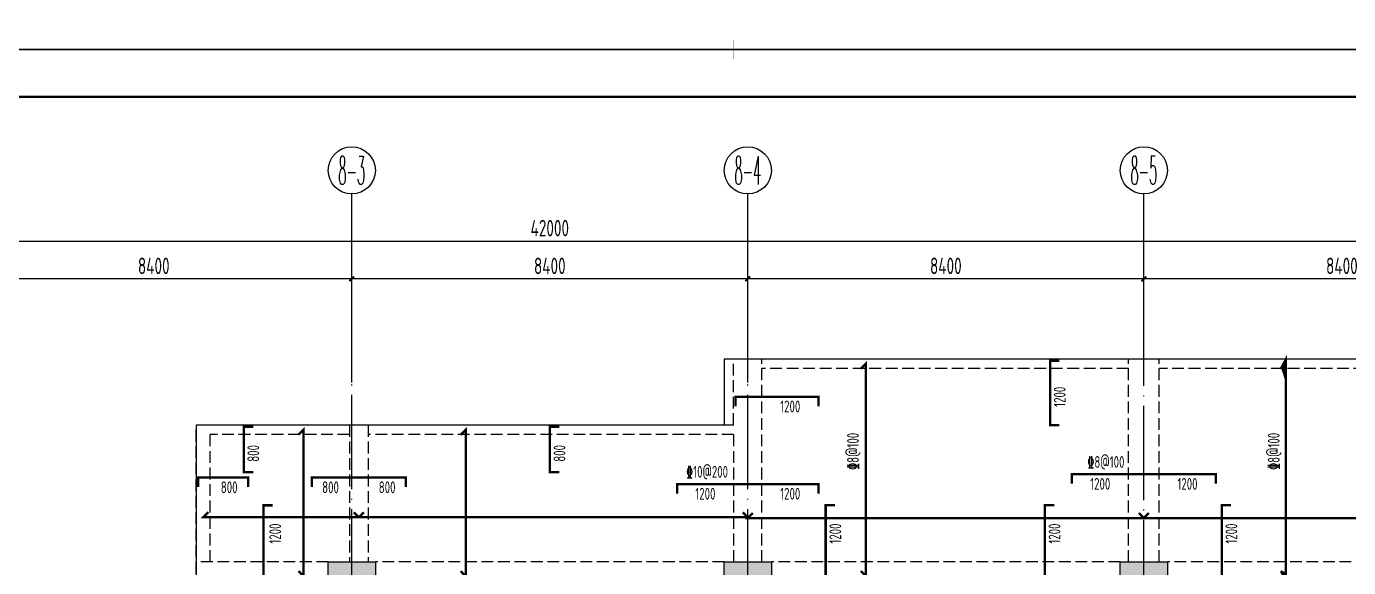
# Model space of a CAD drawing. Extents: x -765033 to 1614171, y -1073 to 729564.
# Drawn here: x 1327454 to 1355496, y 93280 to 104750 of the extents above; entities that cross this region are included whole.
import ezdxf
from ezdxf.enums import TextEntityAlignment as Align

# ---------------------------------------------------------------- set-up
doc = ezdxf.new("R2010")
doc.units = 0
doc.header["$LTSCALE"] = 1000
doc.header["$MEASUREMENT"] = 0
for name, pattern in [('109-34 轴网$0$L1$0$$AUDIT_BAD_LTYPE1', [0]), ('DASH', [0.35, 0.25, -0.1]), ('DASHED', [0.75, 0.5, -0.25]), ('DOTE', [2.4200000000000004, 2, -0.2, 0.02, -0.2])]:
    doc.linetypes.add(name, pattern=pattern)
doc.layers.get('Defpoints').update_dxf_attribs({"color": 167})
for name, color, linetype in [('a-dote', 14, 'DOTE'), ('a-dote-dim', 3, 'Continuous'), ('A-TECH_结构', 21, 'Continuous'), ('BEAM', 4, 'DASHED'), ('s-beam', 4, 'DASH'), ('s-colu', 40, 'Continuous'), ('s-colu-hatc', 16, 'Continuous'), ('s-dim', 3, 'Continuous'), ('s-dote-text', 7, 'Continuous'), ('楼板正筋钢筋', 1, 'Continuous'), ('楼板负筋钢筋', 1, 'Continuous')]:
    doc.layers.add(name, color=color, linetype=linetype)
doc.layers.add('楼板负筋文字', color=7, linetype='Continuous', lineweight=18)
doc.layers.add('楼板负筋标注', color=3, linetype='Continuous', lineweight=18)
doc.styles.add('TSSD_Axis', font='Complex.shx', dxfattribs={"width": 0.7, "bigfont": 'hztxt.shx'})
doc.styles.add('TSSD_Dimension', font='tssdeng.shx', dxfattribs={"width": 0.7, "bigfont": 'Hztxt.shx'})
doc.styles.add('TSSD_Rein', font='Tssdeng.shx', dxfattribs={"width": 0.7, "bigfont": 'Hztxt.shx'})
doc.styles.add('样式 1', font='yjkeng.shx', dxfattribs={"width": 0.7, "bigfont": 'yjkchn.shx'})
doc.dimstyles.new('TSSD_100_100', dxfattribs={"dimtxt": 300, "dimasz": 100, "dimexe": 100, "dimexo": 250, "dimgap": 100, "dimtad": 1, "dimdec": 0, "dimzin": 0, "dimdsep": 46, "dimtxsty": 'TSSD_Dimension', "dimblk": 'ARCHTICK', "dimblk1": 'ARCHTICK', "dimblk2": 'ARCHTICK', "dimcen": 0, "dimdle": 100, "dimclrt": 7, "dimadec": 0, "dimazin": 0, "dimtfac": 1, "dimtdec": 0, "dimtix": 1, "dimtmove": 2, "dimatfit": 3, "dimfxl": 1, "dimtolj": 1, "dimtzin": 0, "dimarcsym": 0})

# ---------------------------------------------------------------- blocks, each defined once
blk = doc.blocks.new('图框-A1')
for points, const_width in [([(5.684341886080801e-13, 0), (841.0000000000002, 0), (841.0000000000002, 594), (5.684341886080801e-13, 594)], 0.05), ([(765.9999999999966, 584), (25.00000000000045, 584), (25.00000000000045, 10), (766.0000000000002, 10)], 0.5)]:
    blk.add_lwpolyline(points, close=True, dxfattribs=dict(const_width=const_width))
at = {"const_width": 0.05}
for points in [[(420.5000000000005, 594), (420.5000000000005, 592)], [(420.5000000000005, 0), (420.5000000000005, 2)]]:
    blk.add_lwpolyline(points, dxfattribs=at)
blk = doc.blocks.new('_ArchTick')
at = {"color": 0, "linetype": 'ByBlock', "const_width": 0.4}
blk.add_lwpolyline([(-0.5, -0.5), (0.5, 0.5)], dxfattribs=at)
blk = doc.blocks.new('*D1024')
at = {"layer": 'Defpoints', "color": 0, "transparency": 16777216}
for p in [(33600, 39999.99999999913), (33600, 37799.99999999913), (42000, 37799.99999999913)]:
    blk.add_point(p, dxfattribs=at)
at = {"layer": 's-dim', "color": 0, "lineweight": -2, "transparency": 16777216}
for p, q in [((33600, 38049.99999999913), (33600, 40099.99999999913)), ((42000, 38049.99999999913), (42000, 40099.99999999913)), ((42100, 39999.99999999913), (33500, 39999.99999999913))]:
    blk.add_line(p, q, dxfattribs=at)
at = {"layer": 's-dim', "color": 0, "lineweight": -2, "transparency": 16777216, "xscale": 100, "yscale": 100, "zscale": 100, "rotation": 180}
blk.add_blockref('_ArchTick', (33600, 39999.99999999913), dxfattribs=at)
at = {"layer": 's-dim', "color": 0, "lineweight": -2, "transparency": 16777216, "xscale": 100, "yscale": 100, "zscale": 100}
blk.add_blockref('_ArchTick', (42000, 39999.99999999913), dxfattribs=at)
at = {"layer": 's-dim', "color": 7, "transparency": 16777216, "insert": (37800, 40274.99999999913), "char_height": 350, "attachment_point": 5, "style": 'TSSD_Dimension'}
blk.add_mtext('\\A1;8400', dxfattribs=at)
blk = doc.blocks.new('*D1025')
at = {"layer": 'Defpoints', "color": 0, "transparency": 16777216}
for p in [(25200, 39999.99999999919), (25200, 37799.99999999919), (33600, 37799.99999999913)]:
    blk.add_point(p, dxfattribs=at)
at = {"layer": 's-dim', "color": 0, "lineweight": -2, "transparency": 16777216}
for p, q in [((25200, 38049.99999999919), (25200, 40099.99999999919)), ((33600, 38049.99999999913), (33600, 40099.99999999919)), ((33700, 39999.99999999919), (25100, 39999.99999999919))]:
    blk.add_line(p, q, dxfattribs=at)
at = {"layer": 's-dim', "color": 0, "lineweight": -2, "transparency": 16777216, "xscale": 100, "yscale": 100, "zscale": 100, "rotation": 180}
blk.add_blockref('_ArchTick', (25200, 39999.99999999919), dxfattribs=at)
at = {"layer": 's-dim', "color": 0, "lineweight": -2, "transparency": 16777216, "xscale": 100, "yscale": 100, "zscale": 100}
blk.add_blockref('_ArchTick', (33600, 39999.99999999919), dxfattribs=at)
at = {"layer": 's-dim', "color": 7, "transparency": 16777216, "insert": (29400, 40274.99999999919), "char_height": 350, "attachment_point": 5, "style": 'TSSD_Dimension'}
blk.add_mtext('\\A1;8400', dxfattribs=at)
blk = doc.blocks.new('*D1026')
at = {"layer": 'Defpoints', "color": 0, "transparency": 16777216}
for p in [(16800, 39999.99999999924), (16800, 37799.99999999924), (25200, 37799.99999999919)]:
    blk.add_point(p, dxfattribs=at)
at = {"layer": 's-dim', "color": 0, "lineweight": -2, "transparency": 16777216}
for p, q in [((16800, 38049.99999999924), (16800, 40099.99999999924)), ((25200, 38049.99999999919), (25200, 40099.99999999924)), ((25300, 39999.99999999924), (16700, 39999.99999999924))]:
    blk.add_line(p, q, dxfattribs=at)
at = {"layer": 's-dim', "color": 0, "lineweight": -2, "transparency": 16777216, "xscale": 100, "yscale": 100, "zscale": 100, "rotation": 180}
blk.add_blockref('_ArchTick', (16800, 39999.99999999924), dxfattribs=at)
at = {"layer": 's-dim', "color": 0, "lineweight": -2, "transparency": 16777216, "xscale": 100, "yscale": 100, "zscale": 100}
blk.add_blockref('_ArchTick', (25200, 39999.99999999924), dxfattribs=at)
at = {"layer": 's-dim', "color": 7, "transparency": 16777216, "insert": (21000, 40274.99999999924), "char_height": 350, "attachment_point": 5, "style": 'TSSD_Dimension'}
blk.add_mtext('\\A1;8400', dxfattribs=at)
blk = doc.blocks.new('*D1027')
at = {"layer": 'Defpoints', "color": 0, "transparency": 16777216}
for p in [(8400, 39999.99999999919), (8400, 37799.99999999919), (16800, 37799.99999999919)]:
    blk.add_point(p, dxfattribs=at)
at = {"layer": 's-dim', "color": 0, "lineweight": -2, "transparency": 16777216}
for p, q in [((8400, 38049.99999999919), (8400, 40099.99999999919)), ((16800, 38049.99999999919), (16800, 40099.99999999919)), ((16900, 39999.99999999919), (8300, 39999.99999999919))]:
    blk.add_line(p, q, dxfattribs=at)
at = {"layer": 's-dim', "color": 0, "lineweight": -2, "transparency": 16777216, "xscale": 100, "yscale": 100, "zscale": 100, "rotation": 180}
blk.add_blockref('_ArchTick', (8400, 39999.99999999919), dxfattribs=at)
at = {"layer": 's-dim', "color": 0, "lineweight": -2, "transparency": 16777216, "xscale": 100, "yscale": 100, "zscale": 100}
blk.add_blockref('_ArchTick', (16800, 39999.99999999919), dxfattribs=at)
at = {"layer": 's-dim', "color": 7, "transparency": 16777216, "insert": (12600, 40274.99999999919), "char_height": 350, "attachment_point": 5, "style": 'TSSD_Dimension'}
blk.add_mtext('\\A1;8400', dxfattribs=at)
blk = doc.blocks.new('ts_axno')
at = {"color": 0, "linetype": 'ByBlock', "lineweight": -2}
blk.add_circle((0, 0), 0.5, dxfattribs=at)
at = {"color": 0, "linetype": 'ByBlock', "lineweight": -2, "style": 'TSSD_Axis', "width": 0.7}
blk.add_attdef('A', text='', height=0.6, dxfattribs=at).set_placement((0, 0), align=Align.MIDDLE_CENTER)
blk = doc.blocks.new('*D1034')
at = {"layer": 'a-dote-dim', "color": 0, "lineweight": -2, "transparency": 16777216}
for p, q in [((-99.99999999976694, 40799.99999999913), (42100, 40799.99999999913)), ((2.32845951738859e-10, 37249.99999999919), (2.330694497797034e-10, 40899.99999999913)), ((42000, 37249.99999999913), (42000, 40899.99999999913))]:
    blk.add_line(p, q, dxfattribs=at)
at = {"layer": 'Defpoints', "color": 0, "transparency": 16777216}
for p in [(42000, 40799.99999999913), (2.328306436538696e-10, 36999.99999999919), (42000, 36999.99999999913)]:
    blk.add_point(p, dxfattribs=at)
at = {"layer": 'a-dote-dim', "color": 0, "lineweight": -2, "transparency": 16777216, "xscale": 100, "yscale": 100, "zscale": 100, "rotation": 180}
blk.add_blockref('_ArchTick', (2.330633265457076e-10, 40799.99999999913), dxfattribs=at)
at = {"layer": 'a-dote-dim', "color": 0, "lineweight": -2, "transparency": 16777216, "xscale": 100, "yscale": 100, "zscale": 100}
blk.add_blockref('_ArchTick', (42000, 40799.99999999913), dxfattribs=at)
at = {"layer": 'a-dote-dim', "color": 7, "transparency": 16777216, "insert": (21000.00000000012, 41074.99999999913), "char_height": 350, "attachment_point": 5, "style": 'TSSD_Dimension'}
blk.add_mtext('\\A1;42000', dxfattribs=at)
blk = doc.blocks.new('A$C45ED3BFD')
at = {"layer": 'a-dote'}
for p, q in [((16800, -5600.000000000029), (16800, 37799.99999999919)), ((25200, -5600.000000000844), (25200, 37799.99999999919)), ((33600, 3850.000000000029), (33600, 37799.99999999994))]:
    blk.add_line(p, q, dxfattribs=at)
at = {"layer": 's-dote-text'}
for p, q in [((16800, 37799.99999999924), (16800, 41799.99999999924)), ((25200, 37799.99999999919), (25200, 41799.99999999919)), ((33600, 37799.99999999913), (33600, 41799.99999999913))]:
    blk.add_line(p, q, dxfattribs=at)
ref = blk.add_blockref('ts_axno', (16800, 42299.99999999924), dxfattribs=dict(at, xscale=1000, yscale=1000, zscale=1000))
ref.add_attrib('3', '8-3', dxfattribs={"height": 600, "rotation": 359.9999999999999, "style": 'TSSD_Axis', "width": 0.3333333333333333}).set_placement((16800, 42299.99999999924), align=Align.MIDDLE_CENTER)
ref = blk.add_blockref('ts_axno', (25200, 42299.99999999919), dxfattribs=dict(at, xscale=1000, yscale=1000, zscale=1000))
ref.add_attrib('4', '8-4', dxfattribs={"height": 600, "rotation": 359.9999999999999, "style": 'TSSD_Axis', "width": 0.3333333333333333}).set_placement((25200, 42299.99999999919), align=Align.MIDDLE_CENTER)
ref = blk.add_blockref('ts_axno', (33600, 42299.99999999913), dxfattribs=dict(at, xscale=1000, yscale=1000, zscale=1000))
ref.add_attrib('5', '8-5', dxfattribs={"height": 600, "rotation": 359.9999999999999, "style": 'TSSD_Axis', "width": 0.3333333333333333}).set_placement((33600, 42299.99999999913), align=Align.MIDDLE_CENTER)
at = {"layer": 'a-dote-dim'}
dim = blk.add_linear_dim(base=(42000, 40799.99999999913), p1=(2.328306436538696e-10, 36999.99999999919), p2=(42000, 36999.99999999913), dimstyle='TSSD_100_100', dxfattribs=at)
dim.commit()
dim.dimension.update_dxf_attribs({"geometry": '*D1034', "text_midpoint": (21000.00000000012, 41074.99999999913)})
at = {"layer": 's-dim'}
for base, p1, p2, picture, middle in [((8400, 39999.99999999919), (16800, 37799.99999999919), (8400, 37799.99999999919), '*D1027', (12600, 40274.99999999919)), ((16800, 39999.99999999924), (25200, 37799.99999999919), (16800, 37799.99999999924), '*D1026', (21000, 40274.99999999924)), ((25200, 39999.99999999919), (33600, 37799.99999999913), (25200, 37799.99999999919), '*D1025', (29400, 40274.99999999919)), ((33600, 39999.99999999913), (42000, 37799.99999999913), (33600, 37799.99999999913), '*D1024', (37800, 40274.99999999913))]:
    dim = blk.add_linear_dim(base=base, p1=p1, p2=p2, dimstyle='TSSD_100_100', dxfattribs=at)
    dim.commit()
    dim.dimension.update_dxf_attribs({"geometry": picture, "text_midpoint": middle})

msp = doc.modelspace()

# ---------------------------------------------------------------- hatches: boundary and pattern name
at = {"layer": 's-colu-hatc'}
h = msp.add_hatch(color=256, dxfattribs=at)
h.dxf.hatch_style = 1
h.paths.add_polyline_path([(1334853.886877253, 92599.99999999968), (1333853.886877253, 92599.99999999968), (1333853.886877253, 93399.99999999968), (1334853.886877253, 93399.99999999968)])
h = msp.add_hatch(color=256, dxfattribs=at)
h.dxf.hatch_style = 1
h.paths.add_polyline_path([(1343253.886877253, 92599.99999999968), (1342253.886877253, 92599.99999999968), (1342253.886877253, 93399.99999999968), (1343253.886877253, 93399.99999999968)])
h = msp.add_hatch(color=256, dxfattribs=at)
h.dxf.hatch_style = 1
h.paths.add_polyline_path([(1351653.886877253, 92599.99999999968), (1350653.886877253, 92599.99999999968), (1350653.886877253, 93399.99999999968), (1351653.886877253, 93399.99999999968)])

# ---------------------------------------------------------------- linework, layer by layer
for points in [[(1384494.737192505, 104261.5559284325), (1384494.737192505, 163661.5559284325), (1300394.737192505, 163661.5559284324), (1300394.737192505, 104261.5559284324)], [(1384494.737192505, 44861.55592843255), (1384494.737192505, 104261.5559284325), (1300394.737192505, 104261.5559284324), (1300394.737192505, 44861.55592843246)]]:
    msp.add_lwpolyline(points, close=True)
at = {"layer": 'A-TECH_结构'}
msp.add_lwpolyline([(1360053.886863299, 97699.99999999968), (1342253.886891213, 97699.99999999965), (1342253.886877256, 96299.99999999965), (1331053.886877256, 96299.99999999971), (1331053.886877252, 89299.99999999971), (1325453.886877256, 89299.99999999968), (1325453.886877256, 87899.99999999968), (1314253.886877256, 87899.99999999968), (1314253.886877256, 76699.99999999968), (1312853.805105914, 76699.91822866167), (1312853.805105914, 56099.99999999969), (1326453.886877256, 56099.9999999998), (1326453.886877256, 58899.99999999969), (1337653.886877256, 58899.99999999966), (1337653.886877256, 71499.99999999965), (1344653.886877256, 71500.00000000611), (1344653.886877252, 75700.00001395651), (1350653.886877252, 75700.00001396483), (1350653.886877252, 72899.99999999965), (1362853.886877256, 72899.99999999968), (1362853.886861805, 87900.00000149352), (1360053.886877256, 87900.00001543548), (1360053.886877256, 97699.99999999968)], dxfattribs=at)
at = {"layer": 'BEAM', "linetype": '109-34 轴网$0$L1$0$$AUDIT_BAD_LTYPE1'}
msp.add_lwpolyline([(1342553.886877253, 97699.99999999968), (1342253.886877252, 97699.99999999968), (1342253.886877252, 96299.99999999875)], dxfattribs=at)
at = {"layer": 's-beam'}
for p, q in [((1359953.886877253, 97699.99999999968), (1342453.886877253, 97699.99999999967)), ((1342453.886877253, 96299.99999999968), (1342453.886877253, 97699.99999999967)), ((1343053.886877253, 93399.99999999968), (1343053.886877253, 97699.99999999968)), ((1350828.886877253, 93399.99999999968), (1350828.886877253, 97699.99999999968)), ((1351478.886877253, 93399.99999999968), (1351478.886877253, 97699.99999999968)), ((1350828.886877253, 97499.99999999968), (1343053.886877253, 97499.99999999968)), ((1359353.886877253, 97499.99999999968), (1351478.886877253, 97499.99999999968)), ((1331053.882131688, 89300.00000002843), (1331056.055880831, 96299.99999999968)), ((1342453.886877253, 96299.99999999968), (1331053.91792358, 96299.99999999968)), ((1334303.886877253, 96299.99999999967), (1334303.886877253, 93399.99999999968)), ((1334703.886877253, 96299.99999999967), (1334703.886877253, 93399.99999999968)), ((1331353.017384828, 93400.00000002982), (1331353.855830926, 96099.99999999968)), ((1334303.886877253, 96099.99999999968), (1331353.855830926, 96099.99999999968)), ((1342453.886877253, 96099.99999999965), (1334703.886877253, 96099.99999999968)), ((1342453.886877253, 96099.99999999968), (1342453.886877253, 93399.99999999968)), ((1333853.886877253, 93399.99999999968), (1331055.155327615, 93400.00000003341)), ((1342253.886877253, 93399.99999999968), (1334853.886877253, 93399.99999999968)), ((1350653.886877253, 93399.99999999968), (1343253.886877253, 93399.99999999968)), ((1359053.886877253, 93399.99999999968), (1351653.886877253, 93399.99999999968))]:
    msp.add_line(p, q, dxfattribs=at)
at = {"layer": 's-colu'}
for points in [[(1334853.886877253, 92599.99999999968), (1333853.886877253, 92599.99999999968), (1333853.886877253, 93399.99999999968), (1334853.886877253, 93399.99999999968)], [(1343253.886877253, 92599.99999999968), (1342253.886877253, 92599.99999999968), (1342253.886877253, 93399.99999999968), (1343253.886877253, 93399.99999999968)], [(1351653.886877253, 92599.99999999968), (1350653.886877253, 92599.99999999968), (1350653.886877253, 93399.99999999968), (1351653.886877253, 93399.99999999968)]]:
    msp.add_lwpolyline(points, close=True, dxfattribs=at)
at = {"layer": '楼板正筋钢筋', "const_width": 50}
for points in [[(1345149.154194834, 97493.93398139547), (1345255.220210586, 97599.99999999959), (1345255.220210586, 93099.99999999965), (1345149.154191982, 93206.06601575148)], [(1354057.507951006, 97493.93398139565), (1354163.573966758, 97599.99999999962), (1354163.573966753, 93099.99999999965), (1354057.507948149, 93206.06601575165)], [(1333223.986925233, 96093.93398139547), (1333330.052940984, 96199.99999999959), (1333330.052940984, 93098.99999999962), (1333223.98692238, 93205.06601575145)], [(1336664.940500328, 96093.93398139541), (1336771.006516079, 96199.99999999953), (1336771.006516079, 93098.99999999956), (1336664.940497475, 93205.06601575142)], [(1334397.820860075, 94453.39461773762), (1334503.886877253, 94347.32860055965), (1331203.886877253, 94347.32860055965), (1331309.952894431, 94453.39461773762)], [(1342647.820860075, 94453.39461773756), (1342753.886877253, 94347.32860055959), (1334503.886877253, 94347.32860055962), (1334609.952894431, 94453.39461773759)], [(1351047.820860075, 94434.22883204019), (1351153.886877253, 94328.16281486221), (1342753.886877253, 94328.16281486221), (1342859.952894431, 94434.22883204019)], [(1359546.820860075, 94434.22883204021), (1359652.886877253, 94328.16281486224), (1351153.886877253, 94328.16281486221), (1351259.952894431, 94434.22883204019)]]:
    msp.add_lwpolyline(points, dxfattribs=at)
at = {"layer": '楼板负筋钢筋'}
for points, const_width in [([(1349364.413201081, 97659.99997320469), (1349164.413201081, 97659.99999999959), (1349164.413018876, 96299.99999999959), (1349364.413018876, 96299.99997320469)], 49.99999999999999), ([(1344253.886877253, 96700.0001847081), (1344253.886877253, 96900.0001847081), (1342493.886877253, 96900.0001847081), (1342493.886877253, 96700.0001847081)], 50), ([(1332264.524029973, 96260.00002679447), (1332064.524029973, 96259.99999999959), (1332064.524158589, 95299.99999999959), (1332264.524158589, 95300.0000267945)], 50), ([(1338753.886885293, 96259.99997320434), (1338553.886885293, 96259.99999999956), (1338553.886756675, 95299.99999999956), (1338753.886756675, 95299.99997320434)], 49.99999999999999), ([(1332153.886877253, 94986.45846138871), (1332153.886877253, 95186.45846138871), (1331093.886877253, 95186.45846138871), (1331093.886877253, 94986.45846138871)], 50), ([(1335503.886877253, 94986.4585037429), (1335503.886877253, 95186.4585037429), (1333503.886877253, 95186.4585037429), (1333503.886877253, 94986.4585037429)], 50), ([(1344253.886877253, 94849.3765470422), (1344253.886877253, 95049.3765470422), (1341253.886877253, 95049.3765470422), (1341253.886877253, 94849.3765470422)], 50), ([(1352678.886877253, 95058.38496532044), (1352678.886877253, 95258.38496532044), (1349628.886877253, 95258.38496532044), (1349628.886877253, 95058.38496532044)], 50), ([(1332679.044986466, 94599.00002679367), (1332479.044986466, 94598.99999999879), (1332479.046367609, 66499.99999999872), (1332679.046367609, 66500.00002679357)], 50), ([(1344605.227803066, 94599.99997320471), (1344405.227803066, 94599.99999999962), (1344405.227401142, 91599.99999999965), (1344605.227401142, 91599.99997320474)], 50), ([(1349253.887078216, 94599.99997320466), (1349053.887078216, 94599.99999999962), (1349053.886676291, 91599.99999999965), (1349253.886676291, 91599.99997320469)], 50), ([(1353005.227803067, 94599.99997320469), (1352805.227803067, 94599.99999999965), (1352805.227401142, 91599.99999999968), (1353005.227401142, 91599.99997320469)], 50)]:
    msp.add_lwpolyline(points, dxfattribs=dict(at, const_width=const_width))

# ---------------------------------------------------------------- block references
at = {"xscale": 100, "yscale": 100, "zscale": 100}
for p in [(1300394.737192505, 104261.5559284325), (1300394.737192505, 44861.55592843249)]:
    msp.add_blockref('图框-A1', p, dxfattribs=at)
at = {"layer": 's-dim', "linetype": '109-34 轴网$0$L1$0$$AUDIT_BAD_LTYPE1'}
msp.add_blockref('A$C45ED3BFD', (1317553.886877253, 59399.99999999974), dxfattribs=at)

# ---------------------------------------------------------------- texts
at = {"layer": '楼板负筋文字', "linetype": 'Continuous', "style": 'TSSD_Rein', "width": 0.7}
for p in [(1345184.210263774, 95350.00000998395), (1354109.053103671, 95350.0000099843)]:
    msp.add_text('%%1328@100', height=250, rotation=89.99999263620231, dxfattribs=at).set_placement(p, align=Align.BOTTOM_LEFT)
for s, p in [('%%1328@100', (1349955.233031099, 95318.38496532044)), ('%%13210@200', (1341445.617646484, 95109.3765470422))]:
    msp.add_text(s, height=250, dxfattribs=at).set_placement(p, align=Align.BOTTOM_LEFT)
at = {"layer": '楼板负筋标注', "linetype": 'Continuous', "style": '样式 1', "width": 0.699999988079071}
for s, rotation, p in [('1200', 89.99999263620231, (1349244.41309927, 96899.99997850359)), ('800', 89.99999202255249, (1332140.741834132, 95700.00003608831)), ('800', 89.99999263620231, (1338633.886810273, 95699.99997850342)), ('1200', 89.99999263620231, (1332604.803721275, 93999.99997850365)), ('1200', 89.99999263620231, (1344485.22772269, 93999.99997850365)), ('1200', 89.99999263620231, (1349133.88699784, 93999.99997850359)), ('1200', 89.99999263620231, (1352885.227722691, 93999.99997850365))]:
    msp.add_text(s, height=250, rotation=rotation, dxfattribs=at).set_placement(p, align=Align.TOP_CENTER)
for s, p in [('1200', (1343653.886877253, 96820.0001847081)), ('800', (1331753.886877253, 95106.45846138871)), ('800', (1333903.886877253, 95106.4585037429)), ('800', (1335103.886877253, 95106.4585037429)), ('1200', (1350228.886877253, 95178.38496532044)), ('1200', (1352078.886877253, 95178.38496532044)), ('1200', (1341853.886877253, 94969.3765470422)), ('1200', (1343653.886877253, 94970.39080827209))]:
    msp.add_text(s, height=250, dxfattribs=at).set_placement(p, align=Align.TOP_CENTER)

doc.saveas('drawing.dxf')
